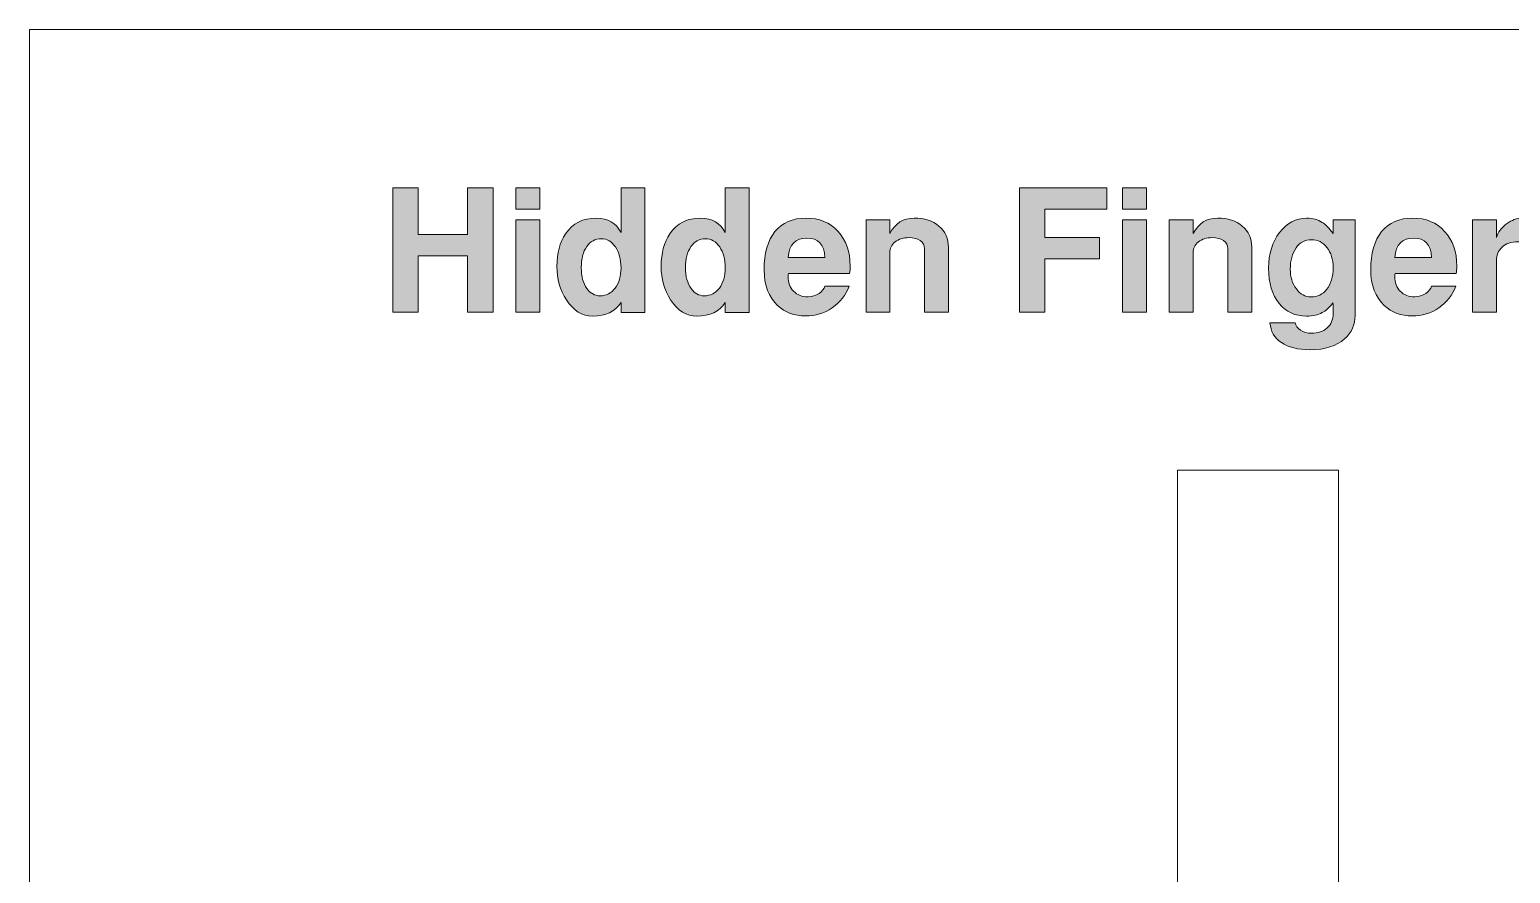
# Model space of a CAD drawing. Header units: inches. Extents: x 0.68 to 8.36, y -4.82 to -0.59.
# Drawn here: x 4.746 to 6.554, y -1.622 to -0.592 of the extents above; entities that cross this region are included whole.
import ezdxf

# ---------------------------------------------------------------- set-up
doc = ezdxf.new("R2010")
doc.units = ezdxf.units.IN
doc.header["$MEASUREMENT"] = 0
doc.layers.add('Layer 1', color=7, linetype='Continuous')

# ---------------------------------------------------------------- blocks, each defined once
blk = doc.blocks.new('block 10')
at = {"layer": 'Layer 1', "color": 7, "lineweight": 5, "true_color": 0xffffff}
for points in [[(7.7456, -2.6521), (7.7456, -0.5921), (4.8068, -0.5921), (4.7456, -0.5921)], [(4.7456, -0.5921), (4.7456, -2.6521)]]:
    blk.add_lwpolyline(points, dxfattribs=at)
blk = doc.blocks.new('block 11')
at = {"layer": 'Layer 1', "true_color": 0xed1f24}
h = blk.add_hatch(color=240, dxfattribs=at)
h.dxf.hatch_style = 2
h.paths.add_polyline_path([(5.3118, -0.937), (5.2805, -0.937), (5.2805, -0.8683), (5.2203, -0.8683), (5.2203, -0.937), (5.1891, -0.937), (5.1891, -0.7851), (5.2203, -0.7851), (5.2203, -0.8422), (5.2805, -0.8422), (5.2805, -0.7851), (5.3118, -0.7851)])
h = blk.add_hatch(color=240, dxfattribs=at)
h.dxf.hatch_style = 2
h.paths.add_polyline_path([(5.3686, -0.8112), (5.3395, -0.8112), (5.3395, -0.7851), (5.3686, -0.7851)])
h.paths.add_polyline_path([(5.3686, -0.937), (5.3395, -0.937), (5.3395, -0.8241), (5.3686, -0.8241)])
h = blk.add_hatch(color=240, dxfattribs=at)
h.dxf.hatch_style = 2
edge = h.paths.add_edge_path()
edge.add_spline(control_points=[(5.497, -0.9376), (5.497, -0.9376), (5.4678, -0.9376), (5.4678, -0.9376), (5.4678, -0.9376), (5.4678, -0.9253), (5.4678, -0.9253), (5.4606, -0.9363), (5.4491, -0.9418), (5.4332, -0.9418), (5.4204, -0.9418), (5.4098, -0.9352), (5.4011, -0.922), (5.3934, -0.9099), (5.3895, -0.8963), (5.3895, -0.8812), (5.3895, -0.8651), (5.393, -0.8517), (5.4001, -0.8412), (5.4087, -0.8285), (5.4214, -0.8222), (5.438, -0.8222), (5.4518, -0.8222), (5.4617, -0.8281), (5.4678, -0.8397), (5.4678, -0.8397), (5.4678, -0.7851), (5.4678, -0.7851), (5.4678, -0.7851), (5.497, -0.7851), (5.497, -0.7851), (5.497, -0.7851), (5.497, -0.9376), (5.497, -0.9376)], knot_values=[0, 0, 0, 0, 1, 1, 1, 2, 2, 2, 3, 3, 3, 4, 4, 4, 5, 5, 5, 6, 6, 6, 7, 7, 7, 8, 8, 8, 9, 9, 9, 10, 10, 10, 11, 11, 11, 11], degree=3, periodic=1)
edge = h.paths.add_edge_path()
edge.add_spline(control_points=[(5.4678, -0.8829), (5.4678, -0.8726), (5.4655, -0.864), (5.461, -0.8574), (5.4564, -0.8507), (5.4507, -0.8474), (5.4437, -0.8474), (5.4363, -0.8474), (5.4303, -0.8506), (5.4259, -0.857), (5.4215, -0.8634), (5.4193, -0.8719), (5.4193, -0.8825), (5.4193, -0.8933), (5.4215, -0.9018), (5.4261, -0.9081), (5.4303, -0.914), (5.4356, -0.917), (5.4421, -0.917), (5.4497, -0.917), (5.4559, -0.9139), (5.4607, -0.9076), (5.4654, -0.9013), (5.4678, -0.8931), (5.4678, -0.8829)], knot_values=[0, 0, 0, 0, 1, 1, 1, 2, 2, 2, 3, 3, 3, 4, 4, 4, 5, 5, 5, 6, 6, 6, 7, 7, 7, 8, 8, 8, 8], degree=3, periodic=1)
h = blk.add_hatch(color=240, dxfattribs=at)
h.dxf.hatch_style = 2
edge = h.paths.add_edge_path()
edge.add_spline(control_points=[(5.6243, -0.9376), (5.6243, -0.9376), (5.5951, -0.9376), (5.5951, -0.9376), (5.5951, -0.9376), (5.5951, -0.9253), (5.5951, -0.9253), (5.5879, -0.9363), (5.5763, -0.9418), (5.5605, -0.9418), (5.5477, -0.9418), (5.537, -0.9352), (5.5284, -0.922), (5.5207, -0.9099), (5.5168, -0.8963), (5.5168, -0.8812), (5.5168, -0.8651), (5.5203, -0.8517), (5.5274, -0.8412), (5.536, -0.8285), (5.5486, -0.8222), (5.5653, -0.8222), (5.5791, -0.8222), (5.589, -0.8281), (5.5951, -0.8397), (5.5951, -0.8397), (5.5951, -0.7851), (5.5951, -0.7851), (5.5951, -0.7851), (5.6243, -0.7851), (5.6243, -0.7851), (5.6243, -0.7851), (5.6243, -0.9376), (5.6243, -0.9376)], knot_values=[0, 0, 0, 0, 1, 1, 1, 2, 2, 2, 3, 3, 3, 4, 4, 4, 5, 5, 5, 6, 6, 6, 7, 7, 7, 8, 8, 8, 9, 9, 9, 10, 10, 10, 11, 11, 11, 11], degree=3, periodic=1)
edge = h.paths.add_edge_path()
edge.add_spline(control_points=[(5.5951, -0.8829), (5.5951, -0.8726), (5.5928, -0.864), (5.5883, -0.8574), (5.5837, -0.8507), (5.5779, -0.8474), (5.571, -0.8474), (5.5636, -0.8474), (5.5576, -0.8506), (5.5532, -0.857), (5.5488, -0.8634), (5.5466, -0.8719), (5.5466, -0.8825), (5.5466, -0.8933), (5.5488, -0.9018), (5.5534, -0.9081), (5.5575, -0.914), (5.5629, -0.917), (5.5694, -0.917), (5.577, -0.917), (5.5832, -0.9139), (5.5879, -0.9076), (5.5927, -0.9013), (5.5951, -0.8931), (5.5951, -0.8829)], knot_values=[0, 0, 0, 0, 1, 1, 1, 2, 2, 2, 3, 3, 3, 4, 4, 4, 5, 5, 5, 6, 6, 6, 7, 7, 7, 8, 8, 8, 8], degree=3, periodic=1)
h = blk.add_hatch(color=240, dxfattribs=at)
h.dxf.hatch_style = 2
h.paths.add_polyline_path([(6.0609, -0.8112), (5.9855, -0.8112), (5.9855, -0.8458), (6.052, -0.8458), (6.052, -0.8718), (5.9855, -0.8718), (5.9855, -0.937), (5.9543, -0.937), (5.9543, -0.7851), (6.0609, -0.7851)])
h = blk.add_hatch(color=240, dxfattribs=at)
h.dxf.hatch_style = 2
h.paths.add_polyline_path([(6.1095, -0.8112), (6.0803, -0.8112), (6.0803, -0.7851), (6.1095, -0.7851)])
h.paths.add_polyline_path([(6.1095, -0.937), (6.0803, -0.937), (6.0803, -0.8241), (6.1095, -0.8241)])
h = blk.add_hatch(color=240, dxfattribs=at)
h.dxf.hatch_style = 2
edge = h.paths.add_edge_path()
edge.add_spline(control_points=[(5.7476, -0.8808), (5.7476, -0.8841), (5.7474, -0.8871), (5.747, -0.8897), (5.747, -0.8897), (5.6722, -0.8897), (5.6722, -0.8897), (5.6719, -0.8906), (5.6718, -0.8919), (5.6718, -0.8937), (5.6718, -0.901), (5.674, -0.907), (5.6786, -0.9115), (5.6831, -0.916), (5.689, -0.9183), (5.6963, -0.9183), (5.7011, -0.9183), (5.7056, -0.9169), (5.7097, -0.9141), (5.7135, -0.9115), (5.7158, -0.9085), (5.7168, -0.9051), (5.7168, -0.9051), (5.7463, -0.9051), (5.7463, -0.9051), (5.7425, -0.9161), (5.7356, -0.9249), (5.7258, -0.9316), (5.716, -0.9383), (5.7051, -0.9416), (5.693, -0.9416), (5.6795, -0.9416), (5.6682, -0.9374), (5.6591, -0.9289), (5.6481, -0.9187), (5.6426, -0.9042), (5.6426, -0.8853), (5.6426, -0.8651), (5.647, -0.8495), (5.6558, -0.8386), (5.6646, -0.8277), (5.6773, -0.8222), (5.6938, -0.8222), (5.71, -0.8222), (5.7229, -0.8276), (5.7328, -0.8384), (5.7427, -0.8491), (5.7476, -0.8633), (5.7476, -0.8808)], knot_values=[0, 0, 0, 0, 1, 1, 1, 2, 2, 2, 3, 3, 3, 4, 4, 4, 5, 5, 5, 6, 6, 6, 7, 7, 7, 8, 8, 8, 9, 9, 9, 10, 10, 10, 11, 11, 11, 12, 12, 12, 13, 13, 13, 14, 14, 14, 15, 15, 15, 16, 16, 16, 16], degree=3, periodic=1)
edge = h.paths.add_edge_path()
edge.add_spline(control_points=[(5.7168, -0.8701), (5.7159, -0.8544), (5.7086, -0.8466), (5.6949, -0.8466), (5.681, -0.8466), (5.6733, -0.8544), (5.6718, -0.8701), (5.6718, -0.8701), (5.7168, -0.8701), (5.7168, -0.8701)], knot_values=[0, 0, 0, 0, 1, 1, 1, 2, 2, 2, 3, 3, 3, 3], degree=3, periodic=1)
h = blk.add_hatch(color=240, dxfattribs=at)
h.dxf.hatch_style = 2
edge = h.paths.add_edge_path()
edge.add_spline(control_points=[(5.8676, -0.937), (5.8676, -0.937), (5.8384, -0.937), (5.8384, -0.937), (5.8384, -0.937), (5.8384, -0.8595), (5.8384, -0.8595), (5.8384, -0.8553), (5.8367, -0.8521), (5.8332, -0.8496), (5.8297, -0.8472), (5.825, -0.846), (5.8191, -0.846), (5.8125, -0.846), (5.8071, -0.8477), (5.8027, -0.8512), (5.7983, -0.8547), (5.7961, -0.859), (5.7961, -0.8643), (5.7961, -0.8643), (5.7961, -0.937), (5.7961, -0.937), (5.7961, -0.937), (5.767, -0.937), (5.767, -0.937), (5.767, -0.937), (5.767, -0.8241), (5.767, -0.8241), (5.767, -0.8241), (5.7961, -0.8241), (5.7961, -0.8241), (5.7961, -0.8241), (5.7961, -0.841), (5.7961, -0.841), (5.8027, -0.8285), (5.8125, -0.8222), (5.8257, -0.8222), (5.8384, -0.8222), (5.8485, -0.8255), (5.8561, -0.832), (5.8638, -0.8385), (5.8676, -0.8472), (5.8676, -0.8578), (5.8676, -0.8578), (5.8676, -0.937), (5.8676, -0.937)], knot_values=[0, 0, 0, 0, 1, 1, 1, 2, 2, 2, 3, 3, 3, 4, 4, 4, 5, 5, 5, 6, 6, 6, 7, 7, 7, 8, 8, 8, 9, 9, 9, 10, 10, 10, 11, 11, 11, 12, 12, 12, 13, 13, 13, 14, 14, 14, 15, 15, 15, 15], degree=3, periodic=1)
h = blk.add_hatch(color=240, dxfattribs=at)
h.dxf.hatch_style = 2
edge = h.paths.add_edge_path()
edge.add_spline(control_points=[(6.238, -0.937), (6.238, -0.937), (6.2088, -0.937), (6.2088, -0.937), (6.2088, -0.937), (6.2088, -0.8595), (6.2088, -0.8595), (6.2088, -0.8553), (6.2071, -0.8521), (6.2036, -0.8496), (6.2002, -0.8472), (6.1954, -0.846), (6.1895, -0.846), (6.1829, -0.846), (6.1775, -0.8477), (6.1731, -0.8512), (6.1687, -0.8547), (6.1666, -0.859), (6.1666, -0.8643), (6.1666, -0.8643), (6.1666, -0.937), (6.1666, -0.937), (6.1666, -0.937), (6.1374, -0.937), (6.1374, -0.937), (6.1374, -0.937), (6.1374, -0.8241), (6.1374, -0.8241), (6.1374, -0.8241), (6.1666, -0.8241), (6.1666, -0.8241), (6.1666, -0.8241), (6.1666, -0.841), (6.1666, -0.841), (6.1731, -0.8285), (6.1829, -0.8222), (6.1961, -0.8222), (6.2088, -0.8222), (6.2189, -0.8255), (6.2265, -0.832), (6.2342, -0.8385), (6.238, -0.8472), (6.238, -0.8578), (6.238, -0.8578), (6.238, -0.937), (6.238, -0.937)], knot_values=[0, 0, 0, 0, 1, 1, 1, 2, 2, 2, 3, 3, 3, 4, 4, 4, 5, 5, 5, 6, 6, 6, 7, 7, 7, 8, 8, 8, 9, 9, 9, 10, 10, 10, 11, 11, 11, 12, 12, 12, 13, 13, 13, 14, 14, 14, 15, 15, 15, 15], degree=3, periodic=1)
h = blk.add_hatch(color=240, dxfattribs=at)
h.dxf.hatch_style = 2
edge = h.paths.add_edge_path()
edge.add_spline(control_points=[(6.3643, -0.9412), (6.3643, -0.9524), (6.36, -0.9619), (6.3515, -0.9695), (6.3417, -0.9784), (6.3276, -0.9828), (6.3093, -0.9828), (6.2944, -0.9828), (6.2827, -0.98), (6.2742, -0.9742), (6.2656, -0.9684), (6.261, -0.9604), (6.2603, -0.9501), (6.2603, -0.9501), (6.2909, -0.9501), (6.2909, -0.9501), (6.2916, -0.9535), (6.2938, -0.9564), (6.2976, -0.959), (6.3014, -0.9616), (6.3058, -0.9628), (6.311, -0.9628), (6.3188, -0.9628), (6.3252, -0.9607), (6.3301, -0.9563), (6.3349, -0.9519), (6.3374, -0.9461), (6.3374, -0.9389), (6.3374, -0.9314), (6.3373, -0.927), (6.3372, -0.9258), (6.3326, -0.9315), (6.3282, -0.9354), (6.324, -0.9376), (6.319, -0.9404), (6.3126, -0.9418), (6.3049, -0.9418), (6.291, -0.9418), (6.2799, -0.9367), (6.2716, -0.9266), (6.263, -0.916), (6.2586, -0.9015), (6.2586, -0.8831), (6.2586, -0.8658), (6.2631, -0.8514), (6.272, -0.8397), (6.281, -0.8281), (6.292, -0.8222), (6.3051, -0.8222), (6.3125, -0.8222), (6.3189, -0.824), (6.3242, -0.8274), (6.3281, -0.8301), (6.3325, -0.8346), (6.3374, -0.841), (6.3374, -0.841), (6.3374, -0.8241), (6.3374, -0.8241), (6.3374, -0.8241), (6.3643, -0.8241), (6.3643, -0.8241), (6.3643, -0.8241), (6.3643, -0.9412), (6.3643, -0.9412)], knot_values=[0, 0, 0, 0, 1, 1, 1, 2, 2, 2, 3, 3, 3, 4, 4, 4, 5, 5, 5, 6, 6, 6, 7, 7, 7, 8, 8, 8, 9, 9, 9, 10, 10, 10, 11, 11, 11, 12, 12, 12, 13, 13, 13, 14, 14, 14, 15, 15, 15, 16, 16, 16, 17, 17, 17, 18, 18, 18, 19, 19, 19, 20, 20, 20, 21, 21, 21, 21], degree=3, periodic=1)
edge = h.paths.add_edge_path()
edge.add_spline(control_points=[(6.3374, -0.8822), (6.3374, -0.8725), (6.3349, -0.8644), (6.3299, -0.8581), (6.3249, -0.8517), (6.3186, -0.8485), (6.3109, -0.8485), (6.3031, -0.8485), (6.2969, -0.8518), (6.2922, -0.8586), (6.2875, -0.8653), (6.2851, -0.874), (6.2851, -0.8845), (6.2851, -0.8941), (6.2876, -0.9021), (6.2925, -0.9086), (6.2974, -0.915), (6.3034, -0.9183), (6.3105, -0.9183), (6.3183, -0.9183), (6.3246, -0.9153), (6.3295, -0.9093), (6.3347, -0.9028), (6.3374, -0.8938), (6.3374, -0.8822)], knot_values=[0, 0, 0, 0, 1, 1, 1, 2, 2, 2, 3, 3, 3, 4, 4, 4, 5, 5, 5, 6, 6, 6, 7, 7, 7, 8, 8, 8, 8], degree=3, periodic=1)
h = blk.add_hatch(color=240, dxfattribs=at)
h.dxf.hatch_style = 2
edge = h.paths.add_edge_path()
edge.add_spline(control_points=[(6.4884, -0.8808), (6.4884, -0.8841), (6.4882, -0.8871), (6.4878, -0.8897), (6.4878, -0.8897), (6.413, -0.8897), (6.413, -0.8897), (6.4127, -0.8906), (6.4126, -0.8919), (6.4126, -0.8937), (6.4126, -0.901), (6.4149, -0.907), (6.4194, -0.9115), (6.4239, -0.916), (6.4299, -0.9183), (6.4371, -0.9183), (6.442, -0.9183), (6.4464, -0.9169), (6.4506, -0.9141), (6.4543, -0.9115), (6.4566, -0.9085), (6.4576, -0.9051), (6.4576, -0.9051), (6.4872, -0.9051), (6.4872, -0.9051), (6.4833, -0.9161), (6.4764, -0.9249), (6.4666, -0.9316), (6.4569, -0.9383), (6.4459, -0.9416), (6.4338, -0.9416), (6.4204, -0.9416), (6.409, -0.9374), (6.3999, -0.9289), (6.3889, -0.9187), (6.3834, -0.9042), (6.3834, -0.8853), (6.3834, -0.8651), (6.3878, -0.8495), (6.3966, -0.8386), (6.4055, -0.8277), (6.4181, -0.8222), (6.4347, -0.8222), (6.4508, -0.8222), (6.4638, -0.8276), (6.4736, -0.8384), (6.4835, -0.8491), (6.4884, -0.8633), (6.4884, -0.8808)], knot_values=[0, 0, 0, 0, 1, 1, 1, 2, 2, 2, 3, 3, 3, 4, 4, 4, 5, 5, 5, 6, 6, 6, 7, 7, 7, 8, 8, 8, 9, 9, 9, 10, 10, 10, 11, 11, 11, 12, 12, 12, 13, 13, 13, 14, 14, 14, 15, 15, 15, 16, 16, 16, 16], degree=3, periodic=1)
edge = h.paths.add_edge_path()
edge.add_spline(control_points=[(6.4576, -0.8701), (6.4567, -0.8544), (6.4495, -0.8466), (6.4357, -0.8466), (6.4218, -0.8466), (6.4141, -0.8544), (6.4126, -0.8701), (6.4126, -0.8701), (6.4576, -0.8701), (6.4576, -0.8701)], knot_values=[0, 0, 0, 0, 1, 1, 1, 2, 2, 2, 3, 3, 3, 3], degree=3, periodic=1)
h = blk.add_hatch(color=240, dxfattribs=at)
h.dxf.hatch_style = 2
edge = h.paths.add_edge_path()
edge.add_spline(control_points=[(6.5715, -0.8518), (6.5677, -0.8514), (6.5648, -0.8512), (6.563, -0.8512), (6.5548, -0.8512), (6.5484, -0.8534), (6.5437, -0.8577), (6.5391, -0.8621), (6.5368, -0.8676), (6.5368, -0.8743), (6.5368, -0.8743), (6.5368, -0.937), (6.5368, -0.937), (6.5368, -0.937), (6.5076, -0.937), (6.5076, -0.937), (6.5076, -0.937), (6.5076, -0.8241), (6.5076, -0.8241), (6.5076, -0.8241), (6.5368, -0.8241), (6.5368, -0.8241), (6.5368, -0.8241), (6.5368, -0.846), (6.5368, -0.846), (6.5388, -0.8393), (6.543, -0.8337), (6.5493, -0.8291), (6.5555, -0.8245), (6.5618, -0.8222), (6.568, -0.8222), (6.5687, -0.8222), (6.5699, -0.8224), (6.5715, -0.8226), (6.5715, -0.8226), (6.5715, -0.8518), (6.5715, -0.8518)], knot_values=[0, 0, 0, 0, 1, 1, 1, 2, 2, 2, 3, 3, 3, 4, 4, 4, 5, 5, 5, 6, 6, 6, 7, 7, 7, 8, 8, 8, 9, 9, 9, 10, 10, 10, 11, 11, 11, 12, 12, 12, 12], degree=3, periodic=1)
at = {"layer": 'Layer 1', "lineweight": 0}
for points in [[(5.3118, -0.937), (5.2805, -0.937), (5.2805, -0.8683), (5.2203, -0.8683), (5.2203, -0.937), (5.1891, -0.937), (5.1891, -0.7851), (5.2203, -0.7851), (5.2203, -0.8422), (5.2805, -0.8422), (5.2805, -0.7851), (5.3118, -0.7851), (5.3118, -0.937)], [(5.3686, -0.8112), (5.3395, -0.8112), (5.3395, -0.7851), (5.3686, -0.7851), (5.3686, -0.8112)], [(6.0609, -0.8112), (5.9855, -0.8112), (5.9855, -0.8458), (6.052, -0.8458), (6.052, -0.8718), (5.9855, -0.8718), (5.9855, -0.937), (5.9543, -0.937), (5.9543, -0.7851), (6.0609, -0.7851), (6.0609, -0.8112)], [(6.1095, -0.8112), (6.0803, -0.8112), (6.0803, -0.7851), (6.1095, -0.7851), (6.1095, -0.8112)], [(5.3686, -0.937), (5.3395, -0.937), (5.3395, -0.8241), (5.3686, -0.8241), (5.3686, -0.937)], [(6.1095, -0.937), (6.0803, -0.937), (6.0803, -0.8241), (6.1095, -0.8241), (6.1095, -0.937)]]:
    blk.add_lwpolyline(points, dxfattribs=at)
for points, knots in [([(5.497, -0.9376), (5.497, -0.9376), (5.4678, -0.9376), (5.4678, -0.9376), (5.4678, -0.9376), (5.4678, -0.9253), (5.4678, -0.9253), (5.4606, -0.9363), (5.4491, -0.9418), (5.4332, -0.9418), (5.4204, -0.9418), (5.4098, -0.9352), (5.4011, -0.922), (5.3934, -0.9099), (5.3895, -0.8963), (5.3895, -0.8812), (5.3895, -0.8651), (5.393, -0.8517), (5.4001, -0.8412), (5.4087, -0.8285), (5.4214, -0.8222), (5.438, -0.8222), (5.4518, -0.8222), (5.4617, -0.8281), (5.4678, -0.8397), (5.4678, -0.8397), (5.4678, -0.7851), (5.4678, -0.7851), (5.4678, -0.7851), (5.497, -0.7851), (5.497, -0.7851), (5.497, -0.7851), (5.497, -0.9376), (5.497, -0.9376)], [0, 0, 0, 0, 1, 1, 1, 2, 2, 2, 3, 3, 3, 4, 4, 4, 5, 5, 5, 6, 6, 6, 7, 7, 7, 8, 8, 8, 9, 9, 9, 10, 10, 10, 11, 11, 11, 11]), ([(5.6243, -0.9376), (5.6243, -0.9376), (5.5951, -0.9376), (5.5951, -0.9376), (5.5951, -0.9376), (5.5951, -0.9253), (5.5951, -0.9253), (5.5879, -0.9363), (5.5763, -0.9418), (5.5605, -0.9418), (5.5477, -0.9418), (5.537, -0.9352), (5.5284, -0.922), (5.5207, -0.9099), (5.5168, -0.8963), (5.5168, -0.8812), (5.5168, -0.8651), (5.5203, -0.8517), (5.5274, -0.8412), (5.536, -0.8285), (5.5486, -0.8222), (5.5653, -0.8222), (5.5791, -0.8222), (5.589, -0.8281), (5.5951, -0.8397), (5.5951, -0.8397), (5.5951, -0.7851), (5.5951, -0.7851), (5.5951, -0.7851), (5.6243, -0.7851), (5.6243, -0.7851), (5.6243, -0.7851), (5.6243, -0.9376), (5.6243, -0.9376)], [0, 0, 0, 0, 1, 1, 1, 2, 2, 2, 3, 3, 3, 4, 4, 4, 5, 5, 5, 6, 6, 6, 7, 7, 7, 8, 8, 8, 9, 9, 9, 10, 10, 10, 11, 11, 11, 11]), ([(5.7476, -0.8808), (5.7476, -0.8841), (5.7474, -0.8871), (5.747, -0.8897), (5.747, -0.8897), (5.6722, -0.8897), (5.6722, -0.8897), (5.6719, -0.8906), (5.6718, -0.8919), (5.6718, -0.8937), (5.6718, -0.901), (5.674, -0.907), (5.6786, -0.9115), (5.6831, -0.916), (5.689, -0.9183), (5.6963, -0.9183), (5.7011, -0.9183), (5.7056, -0.9169), (5.7097, -0.9141), (5.7135, -0.9115), (5.7158, -0.9085), (5.7168, -0.9051), (5.7168, -0.9051), (5.7463, -0.9051), (5.7463, -0.9051), (5.7425, -0.9161), (5.7356, -0.9249), (5.7258, -0.9316), (5.716, -0.9383), (5.7051, -0.9416), (5.693, -0.9416), (5.6795, -0.9416), (5.6682, -0.9374), (5.6591, -0.9289), (5.6481, -0.9187), (5.6426, -0.9042), (5.6426, -0.8853), (5.6426, -0.8651), (5.647, -0.8495), (5.6558, -0.8386), (5.6646, -0.8277), (5.6773, -0.8222), (5.6938, -0.8222), (5.71, -0.8222), (5.7229, -0.8276), (5.7328, -0.8384), (5.7427, -0.8491), (5.7476, -0.8633), (5.7476, -0.8808)], [0, 0, 0, 0, 1, 1, 1, 2, 2, 2, 3, 3, 3, 4, 4, 4, 5, 5, 5, 6, 6, 6, 7, 7, 7, 8, 8, 8, 9, 9, 9, 10, 10, 10, 11, 11, 11, 12, 12, 12, 13, 13, 13, 14, 14, 14, 15, 15, 15, 16, 16, 16, 16]), ([(5.8676, -0.937), (5.8676, -0.937), (5.8384, -0.937), (5.8384, -0.937), (5.8384, -0.937), (5.8384, -0.8595), (5.8384, -0.8595), (5.8384, -0.8553), (5.8367, -0.8521), (5.8332, -0.8496), (5.8297, -0.8472), (5.825, -0.846), (5.8191, -0.846), (5.8125, -0.846), (5.8071, -0.8477), (5.8027, -0.8512), (5.7983, -0.8547), (5.7961, -0.859), (5.7961, -0.8643), (5.7961, -0.8643), (5.7961, -0.937), (5.7961, -0.937), (5.7961, -0.937), (5.767, -0.937), (5.767, -0.937), (5.767, -0.937), (5.767, -0.8241), (5.767, -0.8241), (5.767, -0.8241), (5.7961, -0.8241), (5.7961, -0.8241), (5.7961, -0.8241), (5.7961, -0.841), (5.7961, -0.841), (5.8027, -0.8285), (5.8125, -0.8222), (5.8257, -0.8222), (5.8384, -0.8222), (5.8485, -0.8255), (5.8561, -0.832), (5.8638, -0.8385), (5.8676, -0.8472), (5.8676, -0.8578), (5.8676, -0.8578), (5.8676, -0.937), (5.8676, -0.937)], [0, 0, 0, 0, 1, 1, 1, 2, 2, 2, 3, 3, 3, 4, 4, 4, 5, 5, 5, 6, 6, 6, 7, 7, 7, 8, 8, 8, 9, 9, 9, 10, 10, 10, 11, 11, 11, 12, 12, 12, 13, 13, 13, 14, 14, 14, 15, 15, 15, 15]), ([(6.238, -0.937), (6.238, -0.937), (6.2088, -0.937), (6.2088, -0.937), (6.2088, -0.937), (6.2088, -0.8595), (6.2088, -0.8595), (6.2088, -0.8553), (6.2071, -0.8521), (6.2036, -0.8496), (6.2002, -0.8472), (6.1954, -0.846), (6.1895, -0.846), (6.1829, -0.846), (6.1775, -0.8477), (6.1731, -0.8512), (6.1687, -0.8547), (6.1666, -0.859), (6.1666, -0.8643), (6.1666, -0.8643), (6.1666, -0.937), (6.1666, -0.937), (6.1666, -0.937), (6.1374, -0.937), (6.1374, -0.937), (6.1374, -0.937), (6.1374, -0.8241), (6.1374, -0.8241), (6.1374, -0.8241), (6.1666, -0.8241), (6.1666, -0.8241), (6.1666, -0.8241), (6.1666, -0.841), (6.1666, -0.841), (6.1731, -0.8285), (6.1829, -0.8222), (6.1961, -0.8222), (6.2088, -0.8222), (6.2189, -0.8255), (6.2265, -0.832), (6.2342, -0.8385), (6.238, -0.8472), (6.238, -0.8578), (6.238, -0.8578), (6.238, -0.937), (6.238, -0.937)], [0, 0, 0, 0, 1, 1, 1, 2, 2, 2, 3, 3, 3, 4, 4, 4, 5, 5, 5, 6, 6, 6, 7, 7, 7, 8, 8, 8, 9, 9, 9, 10, 10, 10, 11, 11, 11, 12, 12, 12, 13, 13, 13, 14, 14, 14, 15, 15, 15, 15]), ([(6.3643, -0.9412), (6.3643, -0.9524), (6.36, -0.9619), (6.3515, -0.9695), (6.3417, -0.9784), (6.3276, -0.9828), (6.3093, -0.9828), (6.2944, -0.9828), (6.2827, -0.98), (6.2742, -0.9742), (6.2656, -0.9684), (6.261, -0.9604), (6.2603, -0.9501), (6.2603, -0.9501), (6.2909, -0.9501), (6.2909, -0.9501), (6.2916, -0.9535), (6.2938, -0.9564), (6.2976, -0.959), (6.3014, -0.9616), (6.3058, -0.9628), (6.311, -0.9628), (6.3188, -0.9628), (6.3252, -0.9607), (6.3301, -0.9563), (6.3349, -0.9519), (6.3374, -0.9461), (6.3374, -0.9389), (6.3374, -0.9314), (6.3373, -0.927), (6.3372, -0.9258), (6.3326, -0.9315), (6.3282, -0.9354), (6.324, -0.9376), (6.319, -0.9404), (6.3126, -0.9418), (6.3049, -0.9418), (6.291, -0.9418), (6.2799, -0.9367), (6.2716, -0.9266), (6.263, -0.916), (6.2586, -0.9015), (6.2586, -0.8831), (6.2586, -0.8658), (6.2631, -0.8514), (6.272, -0.8397), (6.281, -0.8281), (6.292, -0.8222), (6.3051, -0.8222), (6.3125, -0.8222), (6.3189, -0.824), (6.3242, -0.8274), (6.3281, -0.8301), (6.3325, -0.8346), (6.3374, -0.841), (6.3374, -0.841), (6.3374, -0.8241), (6.3374, -0.8241), (6.3374, -0.8241), (6.3643, -0.8241), (6.3643, -0.8241), (6.3643, -0.8241), (6.3643, -0.9412), (6.3643, -0.9412)], [0, 0, 0, 0, 1, 1, 1, 2, 2, 2, 3, 3, 3, 4, 4, 4, 5, 5, 5, 6, 6, 6, 7, 7, 7, 8, 8, 8, 9, 9, 9, 10, 10, 10, 11, 11, 11, 12, 12, 12, 13, 13, 13, 14, 14, 14, 15, 15, 15, 16, 16, 16, 17, 17, 17, 18, 18, 18, 19, 19, 19, 20, 20, 20, 21, 21, 21, 21]), ([(6.4884, -0.8808), (6.4884, -0.8841), (6.4882, -0.8871), (6.4878, -0.8897), (6.4878, -0.8897), (6.413, -0.8897), (6.413, -0.8897), (6.4127, -0.8906), (6.4126, -0.8919), (6.4126, -0.8937), (6.4126, -0.901), (6.4149, -0.907), (6.4194, -0.9115), (6.4239, -0.916), (6.4299, -0.9183), (6.4371, -0.9183), (6.442, -0.9183), (6.4464, -0.9169), (6.4506, -0.9141), (6.4543, -0.9115), (6.4566, -0.9085), (6.4576, -0.9051), (6.4576, -0.9051), (6.4872, -0.9051), (6.4872, -0.9051), (6.4833, -0.9161), (6.4764, -0.9249), (6.4666, -0.9316), (6.4569, -0.9383), (6.4459, -0.9416), (6.4338, -0.9416), (6.4204, -0.9416), (6.409, -0.9374), (6.3999, -0.9289), (6.3889, -0.9187), (6.3834, -0.9042), (6.3834, -0.8853), (6.3834, -0.8651), (6.3878, -0.8495), (6.3966, -0.8386), (6.4055, -0.8277), (6.4181, -0.8222), (6.4347, -0.8222), (6.4508, -0.8222), (6.4638, -0.8276), (6.4736, -0.8384), (6.4835, -0.8491), (6.4884, -0.8633), (6.4884, -0.8808)], [0, 0, 0, 0, 1, 1, 1, 2, 2, 2, 3, 3, 3, 4, 4, 4, 5, 5, 5, 6, 6, 6, 7, 7, 7, 8, 8, 8, 9, 9, 9, 10, 10, 10, 11, 11, 11, 12, 12, 12, 13, 13, 13, 14, 14, 14, 15, 15, 15, 16, 16, 16, 16]), ([(6.5715, -0.8518), (6.5677, -0.8514), (6.5648, -0.8512), (6.563, -0.8512), (6.5548, -0.8512), (6.5484, -0.8534), (6.5437, -0.8577), (6.5391, -0.8621), (6.5368, -0.8676), (6.5368, -0.8743), (6.5368, -0.8743), (6.5368, -0.937), (6.5368, -0.937), (6.5368, -0.937), (6.5076, -0.937), (6.5076, -0.937), (6.5076, -0.937), (6.5076, -0.8241), (6.5076, -0.8241), (6.5076, -0.8241), (6.5368, -0.8241), (6.5368, -0.8241), (6.5368, -0.8241), (6.5368, -0.846), (6.5368, -0.846), (6.5388, -0.8393), (6.543, -0.8337), (6.5493, -0.8291), (6.5555, -0.8245), (6.5618, -0.8222), (6.568, -0.8222), (6.5687, -0.8222), (6.5699, -0.8224), (6.5715, -0.8226), (6.5715, -0.8226), (6.5715, -0.8518), (6.5715, -0.8518)], [0, 0, 0, 0, 1, 1, 1, 2, 2, 2, 3, 3, 3, 4, 4, 4, 5, 5, 5, 6, 6, 6, 7, 7, 7, 8, 8, 8, 9, 9, 9, 10, 10, 10, 11, 11, 11, 12, 12, 12, 12]), ([(5.4678, -0.8829), (5.4678, -0.8726), (5.4655, -0.864), (5.461, -0.8574), (5.4564, -0.8507), (5.4507, -0.8474), (5.4437, -0.8474), (5.4363, -0.8474), (5.4303, -0.8506), (5.4259, -0.857), (5.4215, -0.8634), (5.4193, -0.8719), (5.4193, -0.8825), (5.4193, -0.8933), (5.4215, -0.9018), (5.4261, -0.9081), (5.4303, -0.914), (5.4356, -0.917), (5.4421, -0.917), (5.4497, -0.917), (5.4559, -0.9139), (5.4607, -0.9076), (5.4654, -0.9013), (5.4678, -0.8931), (5.4678, -0.8829)], [0, 0, 0, 0, 1, 1, 1, 2, 2, 2, 3, 3, 3, 4, 4, 4, 5, 5, 5, 6, 6, 6, 7, 7, 7, 8, 8, 8, 8]), ([(5.5951, -0.8829), (5.5951, -0.8726), (5.5928, -0.864), (5.5883, -0.8574), (5.5837, -0.8507), (5.5779, -0.8474), (5.571, -0.8474), (5.5636, -0.8474), (5.5576, -0.8506), (5.5532, -0.857), (5.5488, -0.8634), (5.5466, -0.8719), (5.5466, -0.8825), (5.5466, -0.8933), (5.5488, -0.9018), (5.5534, -0.9081), (5.5575, -0.914), (5.5629, -0.917), (5.5694, -0.917), (5.577, -0.917), (5.5832, -0.9139), (5.5879, -0.9076), (5.5927, -0.9013), (5.5951, -0.8931), (5.5951, -0.8829)], [0, 0, 0, 0, 1, 1, 1, 2, 2, 2, 3, 3, 3, 4, 4, 4, 5, 5, 5, 6, 6, 6, 7, 7, 7, 8, 8, 8, 8]), ([(5.7168, -0.8701), (5.7159, -0.8544), (5.7086, -0.8466), (5.6949, -0.8466), (5.681, -0.8466), (5.6733, -0.8544), (5.6718, -0.8701), (5.6718, -0.8701), (5.7168, -0.8701), (5.7168, -0.8701)], [0, 0, 0, 0, 1, 1, 1, 2, 2, 2, 3, 3, 3, 3]), ([(6.3374, -0.8822), (6.3374, -0.8725), (6.3349, -0.8644), (6.3299, -0.8581), (6.3249, -0.8517), (6.3186, -0.8485), (6.3109, -0.8485), (6.3031, -0.8485), (6.2969, -0.8518), (6.2922, -0.8586), (6.2875, -0.8653), (6.2851, -0.874), (6.2851, -0.8845), (6.2851, -0.8941), (6.2876, -0.9021), (6.2925, -0.9086), (6.2974, -0.915), (6.3034, -0.9183), (6.3105, -0.9183), (6.3183, -0.9183), (6.3246, -0.9153), (6.3295, -0.9093), (6.3347, -0.9028), (6.3374, -0.8938), (6.3374, -0.8822)], [0, 0, 0, 0, 1, 1, 1, 2, 2, 2, 3, 3, 3, 4, 4, 4, 5, 5, 5, 6, 6, 6, 7, 7, 7, 8, 8, 8, 8]), ([(6.4576, -0.8701), (6.4567, -0.8544), (6.4495, -0.8466), (6.4357, -0.8466), (6.4218, -0.8466), (6.4141, -0.8544), (6.4126, -0.8701), (6.4126, -0.8701), (6.4576, -0.8701), (6.4576, -0.8701)], [0, 0, 0, 0, 1, 1, 1, 2, 2, 2, 3, 3, 3, 3])]:
    blk.add_open_spline(points, degree=3, knots=knots, dxfattribs=at)
blk = doc.blocks.new('block 9')
at = {"layer": 'Layer 1', "color": 7, "lineweight": 5, "true_color": 0xffffff}
blk.add_lwpolyline([(6.1472, -1.13), (6.344, -1.13), (6.344, -2.1142), (6.1472, -2.1142), (6.1472, -1.13)], dxfattribs=at)
at = {"layer": 'Layer 1'}
for name in ['block 10', 'block 11']:
    blk.add_blockref(name, (0, 0), dxfattribs=at)

msp = doc.modelspace()

# ---------------------------------------------------------------- block references
at = {"layer": 'Layer 1'}
msp.add_blockref('block 9', (0, 0), dxfattribs=at)

doc.saveas('drawing.dxf')
